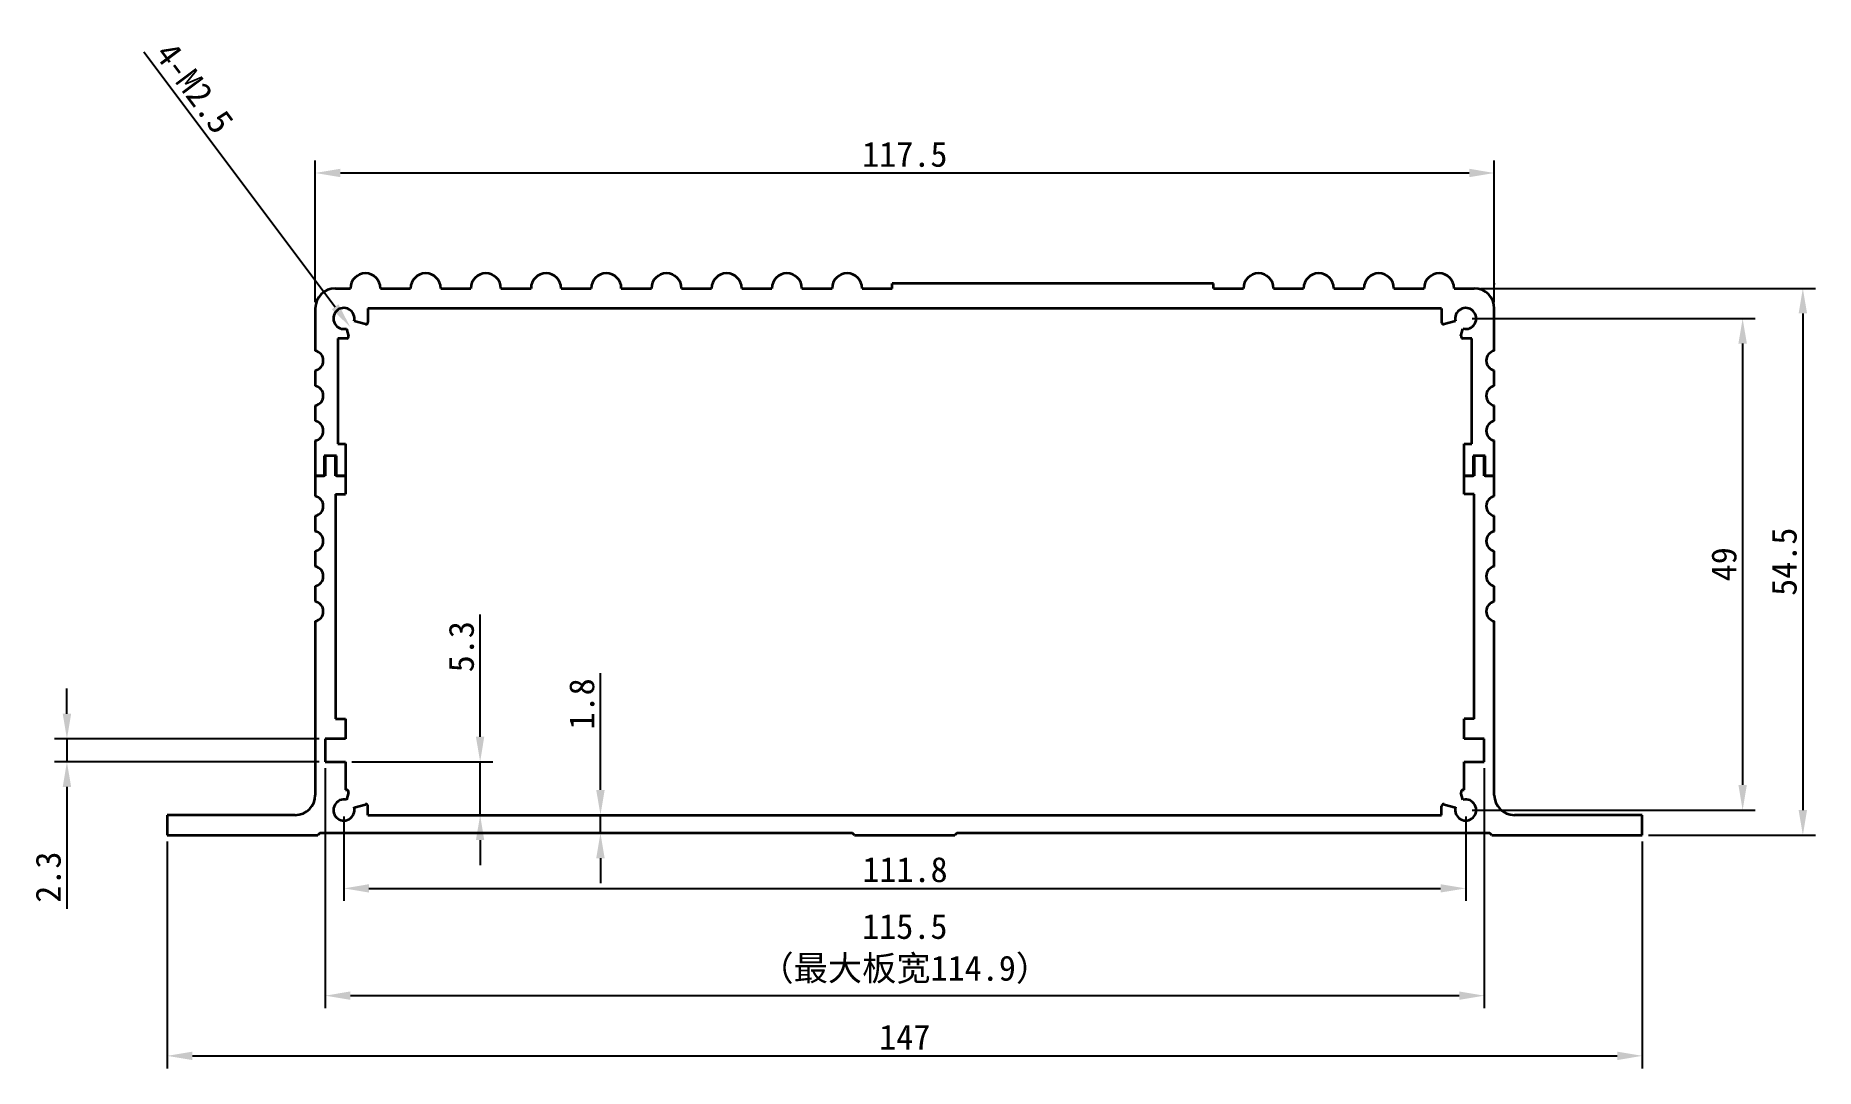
# Model space of a CAD drawing. Header units: millimetres. Extents: x 107 to 285, y 191 to 294.
import ezdxf

# ---------------------------------------------------------------- set-up
doc = ezdxf.new("R2010")
doc.units = ezdxf.units.MM
doc.header["$PDSIZE"] = -1
doc.layers.add('图框', color=179, linetype='Continuous')
doc.layers.add('文字层', color=30, linetype='Continuous', lineweight=25)
doc.styles.get("Standard").update_dxf_attribs({"font": 'simhei.ttf'})
doc.dimstyles.new('ISO-25', dxfattribs={"dimtxt": 2.5, "dimasz": 2.5, "dimexe": 1.25, "dimexo": 0.625, "dimtad": 1, "dimdec": 1, "dimdsep": 46, "dimtxsty": 'Standard', "dimcen": 2.5, "dimadec": 0, "dimazin": 0, "dimtfac": 1, "dimtdec": 1, "dimtmove": 0, "dimatfit": 3, "dimfxl": 1, "dimarcsym": 0})

# ---------------------------------------------------------------- blocks, each defined once
blk = doc.blocks.new('_D')
at = {"layer": 'Defpoints', "color": 0}
for p in [(138.22, 216.31), (250.02, 216.31), (250.02, 208.5)]:
    blk.add_point(p, dxfattribs=at)
at = {"layer": '图框', "color": 0, "lineweight": -2}
for p, q in [((138.22, 215.68), (138.22, 207.25)), ((250.02, 215.68), (250.02, 207.25)), ((140.72, 208.5), (247.52, 208.5))]:
    blk.add_line(p, q, dxfattribs=at)
at = {"layer": '图框', "color": 0}
for points in [[(140.72, 208.92), (140.72, 208.09), (138.22, 208.5)], [(247.52, 208.92), (247.52, 208.09), (250.02, 208.5)]]:
    blk.add_solid(points, dxfattribs=at)
at = {"layer": '图框', "color": 0, "insert": (194.14, 211.63), "char_height": 2.5, "attachment_point": 2}
blk.add_mtext('111.8', dxfattribs=at)
blk = doc.blocks.new('_D_1')
at = {"layer": 'Defpoints', "color": 0}
for p in [(250.02, 265.31), (250.02, 216.31), (277.62, 216.31)]:
    blk.add_point(p, dxfattribs=at)
at = {"layer": '图框', "color": 0, "lineweight": -2}
for p, q in [((250.65, 265.31), (278.87, 265.31)), ((277.62, 262.81), (277.62, 218.81)), ((250.65, 216.31), (278.87, 216.31))]:
    blk.add_line(p, q, dxfattribs=at)
at = {"layer": '图框', "color": 0}
for points in [[(277.2, 262.81), (278.04, 262.81), (277.62, 265.31)], [(277.2, 218.81), (278.04, 218.81), (277.62, 216.31)]]:
    blk.add_solid(points, dxfattribs=at)
at = {"layer": '图框', "color": 0, "insert": (274.5, 240.81), "char_height": 2.5, "attachment_point": 2, "rotation": 90}
blk.add_mtext('49', dxfattribs=at)
blk = doc.blocks.new('_D_2')
at = {"layer": 'Defpoints', "color": 0}
for p in [(137.59, 266.15), (138.85, 264.47)]:
    blk.add_point(p, dxfattribs=at)
at = {"layer": '图框', "color": 0, "lineweight": -2}
blk.add_line((118.29, 291.88), (137.35, 266.47), dxfattribs=at)
at = {"layer": '图框', "color": 0}
blk.add_solid([(137.68, 266.72), (137.02, 266.22), (138.85, 264.47)], dxfattribs=at)
at = {"layer": '图框', "color": 0, "insert": (123.33, 288.29), "char_height": 2.5, "attachment_point": 5, "rotation": 306.8717}
blk.add_mtext('4-M2.5', dxfattribs=at)
blk = doc.blocks.new('_D_3')
at = {"layer": 'Defpoints', "color": 0}
for p in [(136.37, 221.11), (251.87, 221.11), (251.87, 197.81)]:
    blk.add_point(p, dxfattribs=at)
at = {"layer": '文字层', "color": 0, "lineweight": -2}
for p, q in [((136.37, 220.48), (136.37, 196.56)), ((251.87, 220.48), (251.87, 196.56)), ((138.87, 197.81), (249.37, 197.81))]:
    blk.add_line(p, q, dxfattribs=at)
at = {"layer": '文字层', "color": 0}
for points in [[(138.87, 198.23), (138.87, 197.39), (136.37, 197.81)], [(249.37, 198.23), (249.37, 197.39), (251.87, 197.81)]]:
    blk.add_solid(points, dxfattribs=at)
at = {"layer": '文字层', "color": 0, "insert": (194.12, 205.97), "char_height": 2.5, "attachment_point": 2}
blk.add_mtext('115.5\\P（最大板宽114.9）', dxfattribs=at)
blk = doc.blocks.new('_D_4')
at = {"layer": 'Defpoints', "color": 0}
for p in [(140.62, 215.81), (163.79, 214.01), (188.92, 214.01)]:
    blk.add_point(p, dxfattribs=at)
at = {"layer": '图框', "color": 0, "lineweight": -2}
for p, q in [((163.79, 218.31), (163.79, 229.95)), ((141.25, 215.81), (165.04, 215.81)), ((163.79, 214.01), (163.79, 215.81)), ((188.3, 214.01), (162.54, 214.01)), ((163.79, 211.51), (163.79, 209.01))]:
    blk.add_line(p, q, dxfattribs=at)
at = {"layer": '图框', "color": 0}
for points in [[(163.37, 218.31), (164.21, 218.31), (163.79, 215.81)], [(163.37, 211.51), (164.21, 211.51), (163.79, 214.01)]]:
    blk.add_solid(points, dxfattribs=at)
at = {"layer": '图框', "color": 0, "insert": (160.67, 226.89), "char_height": 2.5, "attachment_point": 2, "rotation": 90}
blk.add_mtext('1.8', dxfattribs=at)
blk = doc.blocks.new('_D_5')
at = {"layer": 'Defpoints', "color": 0}
for p in [(138.37, 221.11), (140.62, 215.81), (151.8, 215.81)]:
    blk.add_point(p, dxfattribs=at)
at = {"layer": '图框', "color": 0, "lineweight": -2}
for p, q in [((151.8, 223.61), (151.8, 235.8)), ((139, 221.11), (153.05, 221.11)), ((151.8, 215.81), (151.8, 221.11)), ((141.25, 215.81), (153.05, 215.81)), ((151.8, 213.31), (151.8, 210.81))]:
    blk.add_line(p, q, dxfattribs=at)
at = {"layer": '图框', "color": 0}
for points in [[(151.38, 223.61), (152.21, 223.61), (151.8, 221.11)], [(151.38, 213.31), (152.21, 213.31), (151.8, 215.81)]]:
    blk.add_solid(points, dxfattribs=at)
at = {"layer": '图框', "color": 0, "insert": (148.67, 232.59), "char_height": 2.5, "attachment_point": 2, "rotation": 90}
blk.add_mtext('5.3', dxfattribs=at)
blk = doc.blocks.new('_D_6')
at = {"layer": 'Defpoints', "color": 0}
for p in [(110.62, 223.41), (136.37, 223.41), (136.37, 221.11)]:
    blk.add_point(p, dxfattribs=at)
at = {"layer": '图框', "color": 0, "lineweight": -2}
for p, q in [((110.62, 225.91), (110.62, 228.41)), ((135.75, 223.41), (109.37, 223.41)), ((110.62, 223.41), (110.62, 221.11)), ((135.75, 221.11), (109.37, 221.11)), ((110.62, 218.61), (110.62, 206.45))]:
    blk.add_line(p, q, dxfattribs=at)
at = {"layer": '图框', "color": 0}
for points in [[(110.2, 225.91), (111.04, 225.91), (110.62, 223.41)], [(110.2, 218.61), (111.04, 218.61), (110.62, 221.11)]]:
    blk.add_solid(points, dxfattribs=at)
at = {"layer": '图框', "color": 0, "insert": (107.5, 209.62), "char_height": 2.5, "attachment_point": 2, "rotation": 90}
blk.add_mtext('2.3', dxfattribs=at)
blk = doc.blocks.new('_D_7')
at = {"layer": 'Defpoints', "color": 0}
for p in [(120.62, 213.81), (267.62, 213.81), (267.62, 191.81)]:
    blk.add_point(p, dxfattribs=at)
at = {"layer": '图框', "color": 0, "lineweight": -2}
for p, q in [((120.62, 213.18), (120.62, 190.56)), ((267.62, 213.18), (267.62, 190.56)), ((123.12, 191.81), (265.12, 191.81))]:
    blk.add_line(p, q, dxfattribs=at)
at = {"layer": '图框', "color": 0}
for points in [[(123.12, 192.23), (123.12, 191.39), (120.62, 191.81)], [(265.12, 192.23), (265.12, 191.39), (267.62, 191.81)]]:
    blk.add_solid(points, dxfattribs=at)
at = {"layer": '图框', "color": 0, "insert": (194.12, 194.93), "char_height": 2.5, "attachment_point": 2}
blk.add_mtext('147', dxfattribs=at)
blk = doc.blocks.new('_D_8')
at = {"layer": 'Defpoints', "color": 0}
for p in [(252.87, 279.81), (135.37, 266.31), (252.87, 266.31)]:
    blk.add_point(p, dxfattribs=at)
at = {"layer": '图框', "color": 0, "lineweight": -2}
for p, q in [((135.37, 266.93), (135.37, 281.06)), ((252.87, 266.93), (252.87, 281.06)), ((137.87, 279.81), (250.37, 279.81))]:
    blk.add_line(p, q, dxfattribs=at)
at = {"layer": '图框', "color": 0}
for points in [[(137.87, 280.23), (137.87, 279.39), (135.37, 279.81)], [(250.37, 280.23), (250.37, 279.39), (252.87, 279.81)]]:
    blk.add_solid(points, dxfattribs=at)
at = {"layer": '图框', "color": 0, "insert": (194.12, 282.93), "char_height": 2.5, "attachment_point": 2}
blk.add_mtext('117.5', dxfattribs=at)
blk = doc.blocks.new('_D_9')
at = {"layer": 'Defpoints', "color": 0}
for p in [(250.87, 268.31), (267.62, 213.81), (283.62, 213.81)]:
    blk.add_point(p, dxfattribs=at)
at = {"layer": '图框', "color": 0, "lineweight": -2}
for p, q in [((251.5, 268.31), (284.87, 268.31)), ((283.62, 265.81), (283.62, 216.31)), ((268.25, 213.81), (284.87, 213.81))]:
    blk.add_line(p, q, dxfattribs=at)
at = {"layer": '图框', "color": 0}
for points in [[(283.2, 265.81), (284.04, 265.81), (283.62, 268.31)], [(283.2, 216.31), (284.04, 216.31), (283.62, 213.81)]]:
    blk.add_solid(points, dxfattribs=at)
at = {"layer": '图框', "color": 0, "insert": (280.5, 241.06), "char_height": 2.5, "attachment_point": 2, "rotation": 90}
blk.add_mtext('54.5', dxfattribs=at)

msp = doc.modelspace()

# ---------------------------------------------------------------- linework, layer by layer
at = {"color": 7, "linetype": 'Continuous', "lineweight": 35}
for p, q in [((137.37, 268.31), (138.87, 268.31)), ((141.87, 268.31), (144.87, 268.31)), ((147.87, 268.31), (150.87, 268.31)), ((153.87, 268.31), (156.87, 268.31)), ((159.87, 268.31), (162.87, 268.31)), ((165.87, 268.31), (168.87, 268.31)), ((171.87, 268.31), (174.87, 268.31)), ((177.87, 268.31), (180.87, 268.31)), ((183.87, 268.31), (186.87, 268.31)), ((189.87, 268.31), (192.87, 268.31)), ((192.87, 268.31), (192.87, 268.81)), ((224.87, 268.81), (192.87, 268.81)), ((224.87, 268.31), (224.87, 268.81)), ((224.87, 268.31), (227.87, 268.31)), ((230.87, 268.31), (233.87, 268.31)), ((236.87, 268.31), (239.87, 268.31)), ((242.87, 268.31), (245.87, 268.31)), ((248.87, 268.31), (250.87, 268.31)), ((135.37, 266.31), (135.37, 262.09)), ((140.62, 266.31), (140.62, 264.93)), ((247.62, 266.31), (140.62, 266.31)), ((247.62, 266.31), (247.62, 264.93)), ((252.87, 262.09), (252.87, 266.31)), ((138.49, 264.29), (138.69, 263.56)), ((140.37, 264.73), (139.24, 265.04)), ((249.01, 265.04), (247.87, 264.73)), ((249.55, 263.56), (249.75, 264.29)), ((138.5, 263.31), (137.62, 263.31)), ((137.62, 263.31), (137.62, 252.81)), ((250.62, 263.31), (249.75, 263.31)), ((250.62, 252.81), (250.62, 263.31)), ((135.37, 260.13), (135.37, 258.59)), ((252.87, 258.59), (252.87, 260.13)), ((135.37, 256.63), (135.37, 255.09)), ((252.87, 255.09), (252.87, 256.63)), ((135.37, 253.13), (135.37, 249.61)), ((137.62, 252.81), (138.37, 252.81)), ((138.37, 252.81), (138.37, 249.61)), ((249.87, 249.61), (249.87, 252.81)), ((249.87, 252.81), (250.62, 252.81)), ((252.87, 249.61), (252.87, 253.13)), ((137.47, 251.61), (136.27, 251.61)), ((136.27, 251.61), (136.27, 249.61)), ((136.37, 251.61), (136.37, 249.61)), ((137.37, 251.61), (136.37, 251.61)), ((137.37, 249.61), (137.37, 251.61)), ((137.47, 249.61), (137.47, 251.61)), ((251.97, 251.61), (250.77, 251.61)), ((250.77, 251.61), (250.77, 249.61)), ((250.87, 251.61), (250.87, 249.61)), ((251.87, 251.61), (250.87, 251.61)), ((251.87, 249.61), (251.87, 251.61)), ((251.97, 249.61), (251.97, 251.61)), ((135.37, 249.61), (136.27, 249.61)), ((136.37, 249.61), (135.37, 249.61)), ((135.37, 249.61), (135.37, 247.59)), ((138.37, 249.61), (137.37, 249.61)), ((137.47, 249.61), (138.37, 249.61)), ((138.37, 249.61), (138.37, 247.81)), ((249.87, 249.61), (250.77, 249.61)), ((249.87, 247.81), (249.87, 249.61)), ((250.87, 249.61), (249.87, 249.61)), ((252.87, 249.61), (251.87, 249.61)), ((251.97, 249.61), (252.87, 249.61)), ((252.87, 247.59), (252.87, 249.61)), ((137.37, 247.81), (138.37, 247.81)), ((137.37, 247.81), (137.37, 225.41)), ((250.87, 247.81), (249.87, 247.81)), ((250.87, 225.41), (250.87, 247.81)), ((135.37, 245.63), (135.37, 244.09)), ((252.87, 244.09), (252.87, 245.63)), ((135.37, 242.13), (135.37, 240.59)), ((252.87, 240.59), (252.87, 242.13)), ((135.37, 238.63), (135.37, 237.09)), ((252.87, 237.09), (252.87, 238.63)), ((135.37, 235.13), (135.37, 217.81)), ((252.87, 217.81), (252.87, 235.13)), ((137.37, 225.41), (138.37, 225.41)), ((138.37, 225.41), (138.37, 223.41)), ((250.87, 225.41), (249.87, 225.41)), ((249.87, 223.41), (249.87, 225.41)), ((136.37, 223.41), (136.37, 221.11)), ((138.37, 223.41), (136.37, 223.41)), ((251.87, 223.41), (249.87, 223.41)), ((251.87, 221.11), (251.87, 223.41)), ((136.37, 221.11), (138.37, 221.11)), ((138.37, 221.11), (138.37, 218.31)), ((249.87, 218.31), (249.87, 221.11)), ((249.87, 221.11), (251.87, 221.11)), ((138.37, 218.31), (138.5, 218.31)), ((249.75, 218.31), (249.87, 218.31)), ((138.69, 218.06), (138.49, 217.32)), ((139.24, 216.58), (140.37, 216.88)), ((140.62, 215.81), (140.62, 216.69)), ((247.62, 215.81), (247.62, 216.69)), ((247.87, 216.88), (249.01, 216.58)), ((249.75, 217.32), (249.55, 218.06)), ((120.62, 215.81), (120.62, 213.81)), ((133.37, 215.81), (120.62, 215.81)), ((140.62, 215.81), (247.62, 215.81)), ((267.62, 215.81), (254.87, 215.81)), ((267.62, 213.81), (267.62, 215.81)), ((120.62, 213.81), (135.62, 213.81)), ((135.82, 214.01), (135.62, 213.81)), ((188.92, 214.01), (135.82, 214.01)), ((189.12, 213.81), (188.92, 214.01)), ((189.12, 213.81), (199.12, 213.81)), ((199.32, 214.01), (199.12, 213.81)), ((252.42, 214.01), (199.32, 214.01)), ((252.62, 213.81), (252.42, 214.01)), ((252.62, 213.81), (267.62, 213.81))]:
    msp.add_line(p, q, dxfattribs=at)
at = {"color": 7, "linetype": 'Continuous'}
for p, q in [((252.87, 268.81), (252.81, 268.81)), ((252.87, 268.81), (252.87, 268.69)), ((135.37, 213.81), (135.37, 213.92)), ((135.37, 213.81), (135.43, 213.81))]:
    msp.add_line(p, q, dxfattribs=at)
at = {"color": 7, "linetype": 'Continuous', "lineweight": 35}
for centre, radius, start, end in [((140.37, 268.31), 1.5, 0, 180), ((146.37, 268.31), 1.5, 0, 180), ((152.37, 268.31), 1.5, 0, 180), ((158.37, 268.31), 1.5, 360, 180), ((164.37, 268.31), 1.5, 0, 180), ((170.37, 268.31), 1.5, 0, 180), ((176.37, 268.31), 1.5, 0, 180), ((182.37, 268.31), 1.5, 0, 180), ((188.37, 268.31), 1.5, 0, 180), ((229.37, 268.31), 1.5, 0, 180), ((235.37, 268.31), 1.5, 360, 180), ((241.37, 268.31), 1.5, 360, 180), ((247.37, 268.31), 1.5, 360, 180), ((137.37, 266.31), 2, 90, 180), ((250.87, 266.31), 2, 0, 90), ((138.22, 265.31), 1.05, 345, 285), ((250.02, 265.31), 1.05, 255, 195), ((140.42, 264.93), 0.2, 255, 0), ((247.82, 264.93), 0.2, 180, 285), ((138.5, 263.51), 0.2, 270, 15), ((249.75, 263.51), 0.2, 165, 270), ((135.17, 261.11), 1, 281.537, 78.463), ((253.07, 261.11), 1, 101.537, 258.463), ((135.17, 257.61), 1, 281.537, 78.463), ((253.07, 257.61), 1, 101.537, 258.463), ((135.17, 254.11), 1, 281.537, 78.463), ((253.07, 254.11), 1, 101.537, 258.463), ((135.17, 246.61), 1, 281.537, 78.463), ((253.07, 246.61), 1, 101.537, 258.463), ((135.17, 243.11), 1, 281.537, 78.463), ((253.07, 243.11), 1, 101.537, 258.463), ((135.17, 239.61), 1, 281.537, 78.463), ((253.07, 239.61), 1, 101.537, 258.463), ((135.17, 236.11), 1, 281.537, 78.463), ((253.07, 236.11), 1, 101.537, 258.463), ((138.5, 218.11), 0.2, 345, 90), ((249.75, 218.11), 0.2, 90, 195), ((133.37, 217.81), 2, 270, 0), ((138.22, 216.31), 1.05, 75, 15), ((140.42, 216.69), 0.2, 0, 105), ((247.82, 216.69), 0.2, 75, 180), ((250.02, 216.31), 1.05, 165, 105), ((254.87, 217.81), 2, 180, 270)]:
    msp.add_arc(centre, radius, start, end, dxfattribs=at)
at = {"color": 7, "linetype": 'Continuous'}
for p in [(252.87, 268.81), (135.37, 213.81)]:
    msp.add_point(p, dxfattribs=at)

# ---------------------------------------------------------------- dimensions: what is measured, and where the dimension line sits
at = {"layer": '图框', "color": 7}
dim = msp.add_diameter_dim_2p(p1=(137.59, 266.15), p2=(138.85, 264.47), text='4-M2.5', dimstyle='ISO-25', dxfattribs=at)
dim.commit()
dim.dimension.update_dxf_attribs({"geometry": '_D_2', "text_midpoint": (121.83, 287.16), "dimtype": 163})
for base, p1, p2, picture, middle in [((252.87, 279.81), (135.37, 266.31), (252.87, 266.31), '_D_8', (194.12, 279.81)), ((250.02, 208.5), (138.22, 216.31), (250.02, 216.31), '_D', (194.14, 208.5)), ((267.62, 191.81), (120.62, 213.81), (267.62, 213.81), '_D_7', (194.12, 191.81))]:
    dim = msp.add_linear_dim(base=base, p1=p1, p2=p2, dimstyle='ISO-25', dxfattribs=at)
    dim.commit()
    dim.dimension.update_dxf_attribs({"geometry": picture, "text_midpoint": middle, "dimtype": 160})
for base, p1, p2, picture, middle in [((283.62, 213.81), (250.87, 268.31), (267.62, 213.81), '_D_9', (283.62, 241.06)), ((277.62, 216.31), (250.02, 265.31), (250.02, 216.31), '_D_1', (277.62, 240.81)), ((151.8, 215.81), (138.37, 221.11), (140.62, 215.81), '_D_5', (151.8, 232.59)), ((163.79, 214.01), (140.62, 215.81), (188.92, 214.01), '_D_4', (163.79, 226.89)), ((110.62, 223.41), (136.37, 221.11), (136.37, 223.41), '_D_6', (110.62, 209.62))]:
    dim = msp.add_linear_dim(base=base, p1=p1, p2=p2, angle=90, dimstyle='ISO-25', dxfattribs=at)
    dim.commit()
    dim.dimension.update_dxf_attribs({"geometry": picture, "text_midpoint": middle, "dimtype": 160})
at = {"layer": '文字层'}
dim = msp.add_linear_dim(base=(251.87, 197.81), p1=(136.37, 221.11), p2=(251.87, 221.11), angle=0, text='<>\\P（最大板宽114.9）', dimstyle='ISO-25', dxfattribs=at)
dim.commit()
dim.dimension.update_dxf_attribs({"geometry": '_D_3', "text_midpoint": (194.12, 197.81), "dimtype": 160})

doc.saveas('drawing.dxf')
